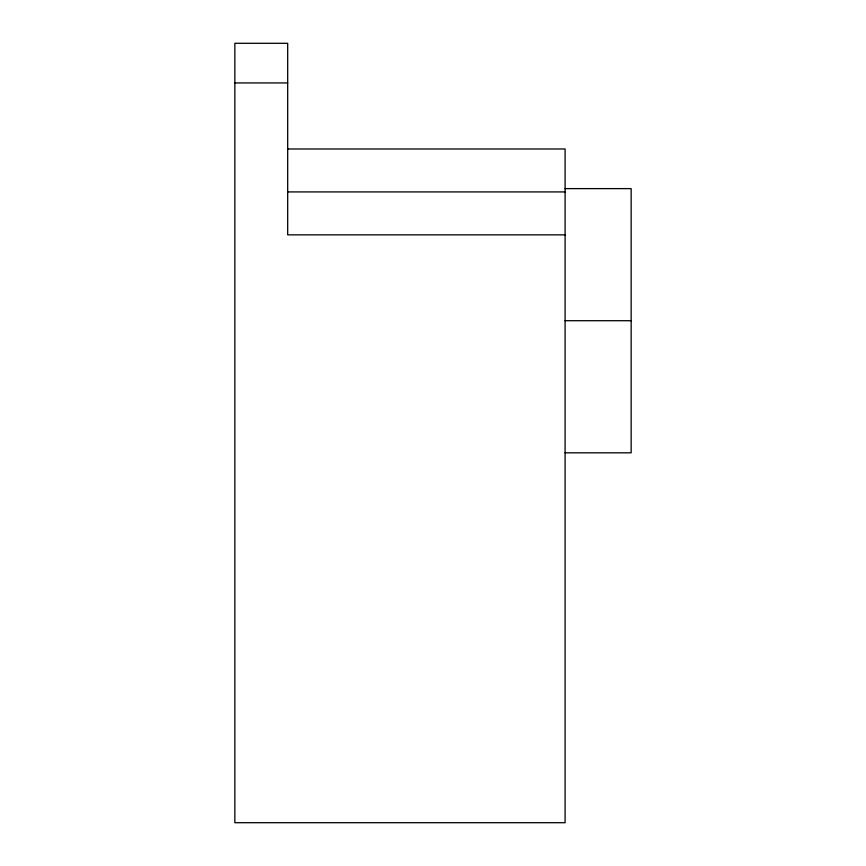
<?xml version="1.0" encoding="UTF-8"?>
<svg xmlns="http://www.w3.org/2000/svg" width="866" height="866" viewBox="0 0 866 866"><rect width="100%" height="100%" fill="white"/><g stroke="black" fill="none" stroke-linecap="round" stroke-linejoin="round"><path stroke-width="1.3" d="M234.848 82.93L287.685 82.93M287.685 148.984L565.097 148.984L565.097 822.7L234.848 822.7L234.848 43.3L287.685 43.3L287.685 234.848L565.097 234.848M565.097 188.615L631.152 188.615L631.152 452.821L565.097 452.821M287.685 191.916L565.097 191.916M565.097 320.712L631.152 320.712"/></g></svg>
